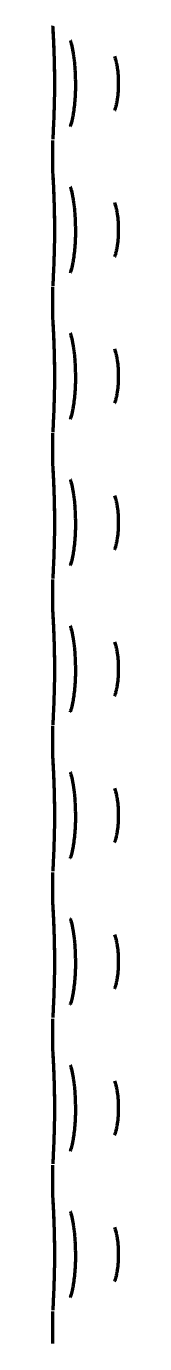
# Model space of a CAD drawing. Header units: inches. Extents: x -3055 to 7244, y 299 to 5591.
# Drawn here: x 5650.71 to 5652.29, y 2915.99 to 2947.49 of the extents above; entities that cross this region are included whole.
import ezdxf

# ---------------------------------------------------------------- set-up
doc = ezdxf.new("R2010")
doc.units = ezdxf.units.IN

msp = doc.modelspace()

# ---------------------------------------------------------------- linework, layer by layer
at = {"linetype": 'Continuous', "lineweight": 70}
for p, q in [((5650.712, 2944.762), (5650.712, 2943.992)), ((5650.714, 2944.81), (5650.713, 2944.79)), ((5650.713, 2943.96), (5650.724, 2943.788)), ((5650.731, 2943.643), (5650.736, 2943.512)), ((5650.712, 2941.262), (5650.712, 2940.492)), ((5650.714, 2941.31), (5650.713, 2941.29)), ((5650.712, 2937.762), (5650.712, 2936.992)), ((5650.714, 2937.81), (5650.713, 2937.79)), ((5650.712, 2934.262), (5650.712, 2933.492)), ((5650.714, 2934.31), (5650.713, 2934.29)), ((5650.712, 2930.762), (5650.712, 2929.992)), ((5650.714, 2930.81), (5650.713, 2930.79)), ((5650.714, 2927.31), (5650.713, 2927.29)), ((5650.712, 2927.262), (5650.712, 2926.492)), ((5650.712, 2923.762), (5650.712, 2922.992)), ((5650.714, 2923.81), (5650.713, 2923.79)), ((5650.712, 2920.262), (5650.712, 2919.492)), ((5650.714, 2920.31), (5650.713, 2920.29)), ((5650.712, 2916.762), (5650.712, 2915.992)), ((5650.714, 2916.81), (5650.713, 2916.79))]:
    msp.add_line(p, q, dxfattribs=at)
for points, knots in [([(5650.713, 2947.492), (5650.713, 2947.488), (5650.712, 2947.48), (5650.713, 2947.47), (5650.713, 2947.464), (5650.713, 2947.463), (5650.713, 2947.462), (5650.713, 2947.461), (5650.713, 2947.46), (5650.714, 2947.456), (5650.717, 2947.405), (5650.729, 2947.188), (5650.746, 2946.802), (5650.752, 2946.491), (5650.754, 2946.309)], [0, 0, 0, 0, 0.005452, 0.013653, 0.014988, 0.015852, 0.016811, 0.018403, 0.022098, 0.036366, 0.226706, 0.471117, 0.720365, 1, 1, 1, 1]), ([(5650.713, 2947.46), (5650.713, 2947.459), (5650.714, 2947.459), (5650.714, 2947.445), (5650.72, 2947.343), (5650.731, 2947.174), (5650.736, 2947.03), (5650.736, 2947.012)], [0, 0, 0, 0, 0.009366, 0.125992, 0.509132, 0.941773, 1, 1, 1, 1]), ([(5651.133, 2947.154), (5651.135, 2947.151), (5651.141, 2947.134), (5651.167, 2947.049), (5651.193, 2946.94), (5651.204, 2946.846), (5651.207, 2946.825)], [0, 0, 0, 0, 0.178169, 0.4765, 0.887764, 1, 1, 1, 1]), ([(5650.736, 2947.012), (5650.741, 2946.905), (5650.75, 2946.652), (5650.755, 2946.344), (5650.755, 2946.176), (5650.755, 2946.176)], [0, 0, 0, 0, 0.452434, 0.999955, 1, 1, 1, 1]), ([(5652.196, 2946.777), (5652.207, 2946.743), (5652.217, 2946.708), (5652.229, 2946.657), (5652.232, 2946.643), (5652.238, 2946.615), (5652.241, 2946.601), (5652.249, 2946.558), (5652.254, 2946.529), (5652.267, 2946.441), (5652.274, 2946.38), (5652.281, 2946.286), (5652.283, 2946.254), (5652.285, 2946.19), (5652.285, 2946.159), (5652.285, 2946.095), (5652.285, 2946.063), (5652.282, 2945.999), (5652.281, 2945.968), (5652.274, 2945.874), (5652.267, 2945.813), (5652.254, 2945.724), (5652.249, 2945.695), (5652.238, 2945.638), (5652.226, 2945.582), (5652.212, 2945.53), (5652.202, 2945.495), (5652.199, 2945.486), (5652.197, 2945.477)], [0, 0, 0, 0, 0.093555, 0.093555, 0.127476, 0.127476, 0.161398, 0.161398, 0.22924, 0.22924, 0.364925, 0.364925, 0.432768, 0.432768, 0.500611, 0.500611, 0.568453, 0.568453, 0.636296, 0.636296, 0.771981, 0.771981, 0.839824, 0.839824, 0.907666, 0.975509, 0.975509, 1, 1, 1, 1]), ([(5650.754, 2946.309), (5650.755, 2946.12), (5650.754, 2945.768), (5650.74, 2945.292), (5650.723, 2944.95), (5650.717, 2944.84), (5650.714, 2944.81)], [0, 0, 0, 0, 0.268394, 0.530216, 0.758686, 1, 1, 1, 1]), ([(5651.253, 2946.245), (5651.254, 2946.229), (5651.263, 2946.068), (5651.248, 2945.767), (5651.219, 2945.474), (5651.198, 2945.368), (5651.194, 2945.35)], [0, 0, 0, 0, 0.051676, 0.507762, 0.911768, 1, 1, 1, 1]), ([(5651.194, 2945.35), (5651.183, 2945.287), (5651.165, 2945.192), (5651.138, 2945.113), (5651.135, 2945.105), (5651.135, 2945.104)], [0, 0, 0, 0, 0.446092, 0.85264, 1, 1, 1, 1]), ([(5650.713, 2943.992), (5650.713, 2943.988), (5650.712, 2943.98), (5650.713, 2943.97), (5650.713, 2943.964), (5650.713, 2943.963), (5650.713, 2943.962), (5650.713, 2943.961), (5650.713, 2943.96), (5650.714, 2943.956), (5650.717, 2943.905), (5650.729, 2943.688), (5650.746, 2943.302), (5650.752, 2942.991), (5650.754, 2942.809)], [0, 0, 0, 0, 0.005451, 0.013653, 0.014988, 0.015852, 0.016811, 0.018403, 0.022098, 0.036367, 0.226732, 0.471142, 0.720391, 1, 1, 1, 1]), ([(5650.736, 2943.512), (5650.741, 2943.405), (5650.75, 2943.152), (5650.755, 2942.844), (5650.755, 2942.676), (5650.755, 2942.676)], [0, 0, 0, 0, 0.452431, 0.999953, 1, 1, 1, 1]), ([(5651.133, 2943.654), (5651.135, 2943.651), (5651.141, 2943.634), (5651.167, 2943.549), (5651.193, 2943.44), (5651.204, 2943.346), (5651.207, 2943.325)], [0, 0, 0, 0, 0.178169, 0.4765, 0.887764, 1, 1, 1, 1]), ([(5652.196, 2943.277), (5652.207, 2943.243), (5652.217, 2943.208), (5652.229, 2943.157), (5652.232, 2943.143), (5652.238, 2943.115), (5652.241, 2943.101), (5652.249, 2943.058), (5652.254, 2943.029), (5652.267, 2942.941), (5652.274, 2942.88), (5652.281, 2942.786), (5652.283, 2942.754), (5652.285, 2942.69), (5652.285, 2942.659), (5652.285, 2942.595), (5652.285, 2942.563), (5652.282, 2942.499), (5652.281, 2942.468), (5652.274, 2942.374), (5652.267, 2942.313), (5652.254, 2942.224), (5652.249, 2942.195), (5652.238, 2942.138), (5652.226, 2942.082), (5652.212, 2942.03), (5652.202, 2941.995), (5652.199, 2941.986), (5652.197, 2941.977)], [0, 0, 0, 0, 0.093555, 0.093555, 0.127476, 0.127476, 0.161398, 0.161398, 0.22924, 0.22924, 0.364925, 0.364925, 0.432768, 0.432768, 0.500611, 0.500611, 0.568453, 0.568453, 0.636296, 0.636296, 0.771981, 0.771981, 0.839824, 0.839824, 0.907666, 0.975509, 0.975509, 1, 1, 1, 1]), ([(5650.754, 2942.809), (5650.755, 2942.62), (5650.754, 2942.268), (5650.74, 2941.792), (5650.723, 2941.45), (5650.717, 2941.34), (5650.714, 2941.31)], [0, 0, 0, 0, 0.268394, 0.530216, 0.758686, 1, 1, 1, 1]), ([(5651.253, 2942.745), (5651.254, 2942.729), (5651.263, 2942.568), (5651.248, 2942.267), (5651.219, 2941.974), (5651.198, 2941.868), (5651.194, 2941.85)], [0, 0, 0, 0, 0.051676, 0.507762, 0.911768, 1, 1, 1, 1]), ([(5651.194, 2941.85), (5651.183, 2941.787), (5651.165, 2941.692), (5651.138, 2941.613), (5651.135, 2941.605), (5651.135, 2941.604)], [0, 0, 0, 0, 0.446092, 0.85264, 1, 1, 1, 1]), ([(5650.713, 2940.492), (5650.713, 2940.488), (5650.712, 2940.48), (5650.713, 2940.47), (5650.713, 2940.464), (5650.713, 2940.463), (5650.713, 2940.462), (5650.713, 2940.461), (5650.713, 2940.46), (5650.714, 2940.456), (5650.717, 2940.405), (5650.729, 2940.188), (5650.746, 2939.802), (5650.752, 2939.491), (5650.754, 2939.309)], [0, 0, 0, 0, 0.005452, 0.013653, 0.014988, 0.015852, 0.016811, 0.018403, 0.022098, 0.036367, 0.226718, 0.471129, 0.720377, 1, 1, 1, 1]), ([(5650.713, 2940.46), (5650.713, 2940.459), (5650.714, 2940.459), (5650.714, 2940.445), (5650.72, 2940.343), (5650.731, 2940.174), (5650.736, 2940.03), (5650.736, 2940.012)], [0, 0, 0, 0, 0.009366, 0.125992, 0.509131, 0.941772, 1, 1, 1, 1]), ([(5650.736, 2940.012), (5650.741, 2939.905), (5650.75, 2939.652), (5650.755, 2939.344), (5650.755, 2939.176), (5650.755, 2939.176)], [0, 0, 0, 0, 0.452434, 0.999955, 1, 1, 1, 1]), ([(5651.133, 2940.154), (5651.135, 2940.151), (5651.141, 2940.134), (5651.167, 2940.049), (5651.193, 2939.94), (5651.204, 2939.846), (5651.207, 2939.825)], [0, 0, 0, 0, 0.178169, 0.4765, 0.887764, 1, 1, 1, 1]), ([(5652.196, 2939.777), (5652.207, 2939.743), (5652.217, 2939.708), (5652.229, 2939.657), (5652.232, 2939.643), (5652.238, 2939.615), (5652.241, 2939.601), (5652.249, 2939.558), (5652.254, 2939.529), (5652.267, 2939.441), (5652.274, 2939.38), (5652.281, 2939.286), (5652.283, 2939.254), (5652.285, 2939.19), (5652.285, 2939.159), (5652.285, 2939.095), (5652.285, 2939.063), (5652.282, 2938.999), (5652.281, 2938.968), (5652.274, 2938.874), (5652.267, 2938.813), (5652.254, 2938.724), (5652.249, 2938.695), (5652.238, 2938.638), (5652.226, 2938.582), (5652.212, 2938.53), (5652.202, 2938.495), (5652.199, 2938.486), (5652.197, 2938.477)], [0, 0, 0, 0, 0.093555, 0.093555, 0.127476, 0.127476, 0.161398, 0.161398, 0.22924, 0.22924, 0.364925, 0.364925, 0.432768, 0.432768, 0.500611, 0.500611, 0.568453, 0.568453, 0.636296, 0.636296, 0.771981, 0.771981, 0.839824, 0.839824, 0.907666, 0.975509, 0.975509, 1, 1, 1, 1]), ([(5650.754, 2939.309), (5650.755, 2939.12), (5650.754, 2938.768), (5650.74, 2938.292), (5650.723, 2937.95), (5650.717, 2937.84), (5650.714, 2937.81)], [0, 0, 0, 0, 0.268394, 0.530216, 0.758686, 1, 1, 1, 1]), ([(5651.253, 2939.245), (5651.254, 2939.229), (5651.263, 2939.068), (5651.248, 2938.767), (5651.219, 2938.474), (5651.198, 2938.368), (5651.194, 2938.35)], [0, 0, 0, 0, 0.051676, 0.507762, 0.911768, 1, 1, 1, 1]), ([(5651.194, 2938.35), (5651.183, 2938.287), (5651.165, 2938.192), (5651.138, 2938.113), (5651.135, 2938.105), (5651.135, 2938.104)], [0, 0, 0, 0, 0.446092, 0.85264, 1, 1, 1, 1]), ([(5650.713, 2936.992), (5650.713, 2936.988), (5650.712, 2936.98), (5650.713, 2936.97), (5650.713, 2936.964), (5650.713, 2936.963), (5650.713, 2936.962), (5650.713, 2936.961), (5650.713, 2936.96), (5650.714, 2936.956), (5650.717, 2936.905), (5650.729, 2936.688), (5650.746, 2936.302), (5650.752, 2935.991), (5650.754, 2935.809)], [0, 0, 0, 0, 0.005452, 0.013653, 0.014988, 0.015852, 0.016811, 0.018403, 0.022098, 0.036366, 0.226708, 0.471119, 0.720367, 1, 1, 1, 1]), ([(5650.713, 2936.96), (5650.713, 2936.959), (5650.714, 2936.959), (5650.714, 2936.945), (5650.72, 2936.843), (5650.731, 2936.674), (5650.736, 2936.53), (5650.736, 2936.512)], [0, 0, 0, 0, 0.009366, 0.125992, 0.509132, 0.941773, 1, 1, 1, 1]), ([(5650.736, 2936.512), (5650.741, 2936.405), (5650.75, 2936.152), (5650.755, 2935.844), (5650.755, 2935.676), (5650.755, 2935.676)], [0, 0, 0, 0, 0.452434, 0.999955, 1, 1, 1, 1]), ([(5651.133, 2936.654), (5651.135, 2936.651), (5651.141, 2936.634), (5651.167, 2936.549), (5651.193, 2936.44), (5651.204, 2936.346), (5651.207, 2936.325)], [0, 0, 0, 0, 0.178169, 0.4765, 0.887764, 1, 1, 1, 1]), ([(5652.196, 2936.277), (5652.207, 2936.243), (5652.217, 2936.208), (5652.229, 2936.157), (5652.232, 2936.143), (5652.238, 2936.115), (5652.241, 2936.101), (5652.249, 2936.058), (5652.254, 2936.029), (5652.267, 2935.941), (5652.274, 2935.88), (5652.281, 2935.786), (5652.283, 2935.754), (5652.285, 2935.69), (5652.285, 2935.659), (5652.285, 2935.595), (5652.285, 2935.563), (5652.282, 2935.499), (5652.281, 2935.468), (5652.274, 2935.374), (5652.267, 2935.313), (5652.254, 2935.224), (5652.249, 2935.195), (5652.238, 2935.138), (5652.226, 2935.082), (5652.212, 2935.03), (5652.202, 2934.995), (5652.199, 2934.986), (5652.197, 2934.977)], [0, 0, 0, 0, 0.093555, 0.093555, 0.127476, 0.127476, 0.161398, 0.161398, 0.22924, 0.22924, 0.364925, 0.364925, 0.432768, 0.432768, 0.500611, 0.500611, 0.568453, 0.568453, 0.636296, 0.636296, 0.771981, 0.771981, 0.839824, 0.839824, 0.907666, 0.975509, 0.975509, 1, 1, 1, 1]), ([(5650.754, 2935.809), (5650.755, 2935.62), (5650.754, 2935.268), (5650.74, 2934.792), (5650.723, 2934.45), (5650.717, 2934.34), (5650.714, 2934.31)], [0, 0, 0, 0, 0.268394, 0.530216, 0.758686, 1, 1, 1, 1]), ([(5651.253, 2935.745), (5651.254, 2935.729), (5651.263, 2935.568), (5651.248, 2935.267), (5651.219, 2934.974), (5651.198, 2934.868), (5651.194, 2934.85)], [0, 0, 0, 0, 0.051676, 0.507762, 0.911768, 1, 1, 1, 1]), ([(5651.194, 2934.85), (5651.183, 2934.787), (5651.165, 2934.692), (5651.138, 2934.613), (5651.135, 2934.605), (5651.135, 2934.604)], [0, 0, 0, 0, 0.446092, 0.85264, 1, 1, 1, 1]), ([(5650.713, 2933.492), (5650.713, 2933.488), (5650.712, 2933.48), (5650.713, 2933.47), (5650.713, 2933.464), (5650.713, 2933.463), (5650.713, 2933.462), (5650.713, 2933.461), (5650.713, 2933.46), (5650.714, 2933.456), (5650.717, 2933.405), (5650.729, 2933.188), (5650.746, 2932.802), (5650.752, 2932.491), (5650.754, 2932.309)], [0, 0, 0, 0, 0.005451, 0.013653, 0.014988, 0.015852, 0.016811, 0.018403, 0.022098, 0.036367, 0.226729, 0.471139, 0.720389, 1, 1, 1, 1]), ([(5650.713, 2933.46), (5650.713, 2933.459), (5650.714, 2933.459), (5650.714, 2933.445), (5650.72, 2933.343), (5650.731, 2933.174), (5650.736, 2933.03), (5650.736, 2933.012)], [0, 0, 0, 0, 0.009366, 0.125991, 0.50913, 0.941771, 1, 1, 1, 1]), ([(5650.736, 2933.012), (5650.741, 2932.905), (5650.75, 2932.652), (5650.755, 2932.344), (5650.755, 2932.176), (5650.755, 2932.176)], [0, 0, 0, 0, 0.452432, 0.999953, 1, 1, 1, 1]), ([(5651.133, 2933.154), (5651.135, 2933.151), (5651.141, 2933.134), (5651.167, 2933.049), (5651.193, 2932.94), (5651.204, 2932.846), (5651.207, 2932.825)], [0, 0, 0, 0, 0.178169, 0.4765, 0.887764, 1, 1, 1, 1]), ([(5652.196, 2932.777), (5652.207, 2932.743), (5652.217, 2932.708), (5652.229, 2932.657), (5652.232, 2932.643), (5652.238, 2932.615), (5652.241, 2932.601), (5652.249, 2932.558), (5652.254, 2932.529), (5652.267, 2932.441), (5652.274, 2932.38), (5652.281, 2932.286), (5652.283, 2932.254), (5652.285, 2932.19), (5652.285, 2932.159), (5652.285, 2932.095), (5652.285, 2932.063), (5652.282, 2931.999), (5652.281, 2931.968), (5652.274, 2931.874), (5652.267, 2931.813), (5652.254, 2931.724), (5652.249, 2931.695), (5652.238, 2931.638), (5652.226, 2931.582), (5652.212, 2931.53), (5652.202, 2931.495), (5652.199, 2931.486), (5652.197, 2931.477)], [0, 0, 0, 0, 0.093555, 0.093555, 0.127476, 0.127476, 0.161398, 0.161398, 0.22924, 0.22924, 0.364925, 0.364925, 0.432768, 0.432768, 0.500611, 0.500611, 0.568453, 0.568453, 0.636296, 0.636296, 0.771981, 0.771981, 0.839824, 0.839824, 0.907666, 0.975509, 0.975509, 1, 1, 1, 1]), ([(5650.754, 2932.309), (5650.755, 2932.12), (5650.754, 2931.768), (5650.74, 2931.292), (5650.723, 2930.95), (5650.717, 2930.84), (5650.714, 2930.81)], [0, 0, 0, 0, 0.268394, 0.530216, 0.758686, 1, 1, 1, 1]), ([(5651.253, 2932.245), (5651.254, 2932.229), (5651.263, 2932.068), (5651.248, 2931.767), (5651.219, 2931.474), (5651.198, 2931.368), (5651.194, 2931.35)], [0, 0, 0, 0, 0.051676, 0.507762, 0.911768, 1, 1, 1, 1]), ([(5651.194, 2931.35), (5651.183, 2931.287), (5651.165, 2931.192), (5651.138, 2931.113), (5651.135, 2931.105), (5651.135, 2931.104)], [0, 0, 0, 0, 0.446092, 0.85264, 1, 1, 1, 1]), ([(5650.713, 2929.992), (5650.713, 2929.988), (5650.712, 2929.98), (5650.713, 2929.97), (5650.713, 2929.964), (5650.713, 2929.963), (5650.713, 2929.962), (5650.713, 2929.961), (5650.713, 2929.96), (5650.714, 2929.956), (5650.717, 2929.905), (5650.729, 2929.688), (5650.746, 2929.302), (5650.752, 2928.991), (5650.754, 2928.809)], [0, 0, 0, 0, 0.005452, 0.013653, 0.014988, 0.015852, 0.016811, 0.018403, 0.022098, 0.036366, 0.226711, 0.471122, 0.720371, 1, 1, 1, 1]), ([(5650.713, 2929.96), (5650.713, 2929.959), (5650.714, 2929.959), (5650.714, 2929.945), (5650.72, 2929.843), (5650.731, 2929.674), (5650.736, 2929.53), (5650.736, 2929.512)], [0, 0, 0, 0, 0.009366, 0.125992, 0.509132, 0.941774, 1, 1, 1, 1]), ([(5650.736, 2929.512), (5650.741, 2929.405), (5650.75, 2929.152), (5650.755, 2928.844), (5650.755, 2928.676), (5650.755, 2928.676)], [0, 0, 0, 0, 0.452435, 0.999956, 1, 1, 1, 1]), ([(5651.133, 2929.654), (5651.135, 2929.651), (5651.141, 2929.634), (5651.167, 2929.549), (5651.193, 2929.44), (5651.204, 2929.346), (5651.207, 2929.325)], [0, 0, 0, 0, 0.178169, 0.4765, 0.887764, 1, 1, 1, 1]), ([(5652.196, 2929.277), (5652.207, 2929.243), (5652.217, 2929.208), (5652.229, 2929.157), (5652.232, 2929.143), (5652.238, 2929.115), (5652.241, 2929.101), (5652.249, 2929.058), (5652.254, 2929.029), (5652.267, 2928.941), (5652.274, 2928.88), (5652.281, 2928.786), (5652.283, 2928.754), (5652.285, 2928.69), (5652.285, 2928.659), (5652.285, 2928.595), (5652.285, 2928.563), (5652.282, 2928.499), (5652.281, 2928.468), (5652.274, 2928.374), (5652.267, 2928.313), (5652.254, 2928.224), (5652.249, 2928.195), (5652.238, 2928.138), (5652.226, 2928.082), (5652.212, 2928.03), (5652.202, 2927.995), (5652.199, 2927.986), (5652.197, 2927.977)], [0, 0, 0, 0, 0.093555, 0.093555, 0.127476, 0.127476, 0.161398, 0.161398, 0.22924, 0.22924, 0.364925, 0.364925, 0.432768, 0.432768, 0.500611, 0.500611, 0.568453, 0.568453, 0.636296, 0.636296, 0.771981, 0.771981, 0.839824, 0.839824, 0.907666, 0.975509, 0.975509, 1, 1, 1, 1]), ([(5650.754, 2928.809), (5650.755, 2928.62), (5650.754, 2928.268), (5650.74, 2927.792), (5650.723, 2927.45), (5650.717, 2927.34), (5650.714, 2927.31)], [0, 0, 0, 0, 0.268394, 0.530216, 0.758686, 1, 1, 1, 1]), ([(5651.253, 2928.745), (5651.254, 2928.729), (5651.263, 2928.568), (5651.248, 2928.267), (5651.219, 2927.974), (5651.198, 2927.868), (5651.194, 2927.85)], [0, 0, 0, 0, 0.051676, 0.507762, 0.911768, 1, 1, 1, 1]), ([(5651.194, 2927.85), (5651.183, 2927.787), (5651.165, 2927.692), (5651.138, 2927.613), (5651.135, 2927.605), (5651.135, 2927.604)], [0, 0, 0, 0, 0.446092, 0.85264, 1, 1, 1, 1]), ([(5650.713, 2926.492), (5650.713, 2926.488), (5650.712, 2926.48), (5650.713, 2926.47), (5650.713, 2926.464), (5650.713, 2926.463), (5650.713, 2926.462), (5650.713, 2926.461), (5650.713, 2926.46), (5650.714, 2926.456), (5650.717, 2926.405), (5650.729, 2926.188), (5650.746, 2925.802), (5650.752, 2925.491), (5650.754, 2925.309)], [0, 0, 0, 0, 0.005451, 0.013653, 0.014988, 0.015852, 0.016811, 0.018403, 0.022098, 0.036368, 0.226747, 0.471156, 0.720407, 1, 1, 1, 1]), ([(5650.713, 2926.46), (5650.713, 2926.459), (5650.714, 2926.459), (5650.714, 2926.445), (5650.72, 2926.343), (5650.731, 2926.174), (5650.736, 2926.03), (5650.736, 2926.012)], [0, 0, 0, 0, 0.009366, 0.125992, 0.509132, 0.941773, 1, 1, 1, 1]), ([(5651.133, 2926.154), (5651.135, 2926.151), (5651.141, 2926.134), (5651.167, 2926.049), (5651.193, 2925.94), (5651.204, 2925.846), (5651.207, 2925.825)], [0, 0, 0, 0, 0.178169, 0.4765, 0.887764, 1, 1, 1, 1]), ([(5650.736, 2926.012), (5650.741, 2925.905), (5650.75, 2925.652), (5650.755, 2925.344), (5650.755, 2925.176), (5650.755, 2925.176)], [0, 0, 0, 0, 0.452434, 0.999955, 1, 1, 1, 1]), ([(5652.196, 2925.777), (5652.207, 2925.743), (5652.217, 2925.708), (5652.229, 2925.657), (5652.232, 2925.643), (5652.238, 2925.615), (5652.241, 2925.601), (5652.249, 2925.558), (5652.254, 2925.529), (5652.267, 2925.441), (5652.274, 2925.38), (5652.281, 2925.286), (5652.283, 2925.254), (5652.285, 2925.19), (5652.285, 2925.159), (5652.285, 2925.095), (5652.285, 2925.063), (5652.282, 2924.999), (5652.281, 2924.968), (5652.274, 2924.874), (5652.267, 2924.813), (5652.254, 2924.724), (5652.249, 2924.695), (5652.238, 2924.638), (5652.226, 2924.582), (5652.212, 2924.53), (5652.202, 2924.495), (5652.199, 2924.486), (5652.197, 2924.477)], [0, 0, 0, 0, 0.093555, 0.093555, 0.127476, 0.127476, 0.161398, 0.161398, 0.22924, 0.22924, 0.364925, 0.364925, 0.432768, 0.432768, 0.500611, 0.500611, 0.568453, 0.568453, 0.636296, 0.636296, 0.771981, 0.771981, 0.839824, 0.839824, 0.907666, 0.975509, 0.975509, 1, 1, 1, 1]), ([(5650.754, 2925.309), (5650.755, 2925.12), (5650.754, 2924.768), (5650.74, 2924.292), (5650.723, 2923.95), (5650.717, 2923.84), (5650.714, 2923.81)], [0, 0, 0, 0, 0.268394, 0.530216, 0.758686, 1, 1, 1, 1]), ([(5651.253, 2925.245), (5651.254, 2925.229), (5651.263, 2925.068), (5651.248, 2924.767), (5651.219, 2924.474), (5651.198, 2924.368), (5651.194, 2924.35)], [0, 0, 0, 0, 0.051676, 0.507762, 0.911768, 1, 1, 1, 1]), ([(5651.194, 2924.35), (5651.183, 2924.287), (5651.165, 2924.192), (5651.138, 2924.113), (5651.135, 2924.105), (5651.135, 2924.104)], [0, 0, 0, 0, 0.446092, 0.85264, 1, 1, 1, 1]), ([(5650.713, 2922.992), (5650.713, 2922.988), (5650.712, 2922.98), (5650.713, 2922.97), (5650.713, 2922.964), (5650.713, 2922.963), (5650.713, 2922.962), (5650.713, 2922.961), (5650.713, 2922.96), (5650.714, 2922.956), (5650.717, 2922.905), (5650.729, 2922.688), (5650.746, 2922.302), (5650.752, 2921.991), (5650.754, 2921.809)], [0, 0, 0, 0, 0.005452, 0.013653, 0.014988, 0.015852, 0.016811, 0.018403, 0.022098, 0.036367, 0.226718, 0.471129, 0.720378, 1, 1, 1, 1]), ([(5650.713, 2922.96), (5650.713, 2922.959), (5650.714, 2922.959), (5650.714, 2922.945), (5650.72, 2922.843), (5650.731, 2922.674), (5650.736, 2922.53), (5650.736, 2922.512)], [0, 0, 0, 0, 0.009366, 0.125991, 0.50913, 0.941771, 1, 1, 1, 1]), ([(5651.133, 2922.654), (5651.135, 2922.651), (5651.141, 2922.634), (5651.167, 2922.549), (5651.193, 2922.44), (5651.204, 2922.346), (5651.207, 2922.325)], [0, 0, 0, 0, 0.178169, 0.4765, 0.887764, 1, 1, 1, 1]), ([(5650.736, 2922.512), (5650.741, 2922.405), (5650.75, 2922.152), (5650.755, 2921.844), (5650.755, 2921.676), (5650.755, 2921.676)], [0, 0, 0, 0, 0.452432, 0.999953, 1, 1, 1, 1]), ([(5652.196, 2922.277), (5652.207, 2922.243), (5652.217, 2922.208), (5652.229, 2922.157), (5652.232, 2922.143), (5652.238, 2922.115), (5652.241, 2922.101), (5652.249, 2922.058), (5652.254, 2922.029), (5652.267, 2921.941), (5652.274, 2921.88), (5652.281, 2921.786), (5652.283, 2921.754), (5652.285, 2921.69), (5652.285, 2921.659), (5652.285, 2921.595), (5652.285, 2921.563), (5652.282, 2921.499), (5652.281, 2921.468), (5652.274, 2921.374), (5652.267, 2921.313), (5652.254, 2921.224), (5652.249, 2921.195), (5652.238, 2921.138), (5652.226, 2921.082), (5652.212, 2921.03), (5652.202, 2920.995), (5652.199, 2920.986), (5652.197, 2920.977)], [0, 0, 0, 0, 0.093555, 0.093555, 0.127476, 0.127476, 0.161398, 0.161398, 0.22924, 0.22924, 0.364925, 0.364925, 0.432768, 0.432768, 0.500611, 0.500611, 0.568453, 0.568453, 0.636296, 0.636296, 0.771981, 0.771981, 0.839824, 0.839824, 0.907666, 0.975509, 0.975509, 1, 1, 1, 1]), ([(5650.754, 2921.809), (5650.755, 2921.62), (5650.754, 2921.268), (5650.74, 2920.792), (5650.723, 2920.45), (5650.717, 2920.34), (5650.714, 2920.31)], [0, 0, 0, 0, 0.268394, 0.530216, 0.758686, 1, 1, 1, 1]), ([(5651.253, 2921.745), (5651.254, 2921.729), (5651.263, 2921.568), (5651.248, 2921.267), (5651.219, 2920.974), (5651.198, 2920.868), (5651.194, 2920.85)], [0, 0, 0, 0, 0.051676, 0.507762, 0.911768, 1, 1, 1, 1]), ([(5651.194, 2920.85), (5651.183, 2920.787), (5651.165, 2920.692), (5651.138, 2920.613), (5651.135, 2920.605), (5651.135, 2920.604)], [0, 0, 0, 0, 0.446092, 0.85264, 1, 1, 1, 1]), ([(5650.713, 2919.492), (5650.713, 2919.488), (5650.712, 2919.48), (5650.713, 2919.47), (5650.713, 2919.464), (5650.713, 2919.463), (5650.713, 2919.462), (5650.713, 2919.461), (5650.713, 2919.46), (5650.714, 2919.456), (5650.717, 2919.405), (5650.729, 2919.188), (5650.746, 2918.802), (5650.752, 2918.491), (5650.754, 2918.309)], [0, 0, 0, 0, 0.005451, 0.013653, 0.014988, 0.015852, 0.016811, 0.018403, 0.022098, 0.036368, 0.226747, 0.471156, 0.720407, 1, 1, 1, 1]), ([(5650.713, 2919.46), (5650.713, 2919.459), (5650.714, 2919.459), (5650.714, 2919.445), (5650.72, 2919.343), (5650.731, 2919.174), (5650.736, 2919.03), (5650.736, 2919.012)], [0, 0, 0, 0, 0.009366, 0.125992, 0.509133, 0.941774, 1, 1, 1, 1]), ([(5651.133, 2919.154), (5651.135, 2919.151), (5651.141, 2919.134), (5651.167, 2919.049), (5651.193, 2918.94), (5651.204, 2918.846), (5651.207, 2918.825)], [0, 0, 0, 0, 0.178169, 0.4765, 0.887764, 1, 1, 1, 1]), ([(5650.736, 2919.012), (5650.741, 2918.905), (5650.75, 2918.652), (5650.755, 2918.344), (5650.755, 2918.176), (5650.755, 2918.176)], [0, 0, 0, 0, 0.452436, 0.999956, 1, 1, 1, 1]), ([(5652.196, 2918.777), (5652.207, 2918.743), (5652.217, 2918.708), (5652.229, 2918.657), (5652.232, 2918.643), (5652.238, 2918.615), (5652.241, 2918.601), (5652.249, 2918.558), (5652.254, 2918.529), (5652.267, 2918.441), (5652.274, 2918.38), (5652.281, 2918.286), (5652.283, 2918.254), (5652.285, 2918.19), (5652.285, 2918.159), (5652.285, 2918.095), (5652.285, 2918.063), (5652.282, 2917.999), (5652.281, 2917.968), (5652.274, 2917.874), (5652.267, 2917.813), (5652.254, 2917.724), (5652.249, 2917.695), (5652.238, 2917.638), (5652.226, 2917.582), (5652.212, 2917.53), (5652.202, 2917.495), (5652.199, 2917.486), (5652.197, 2917.477)], [0, 0, 0, 0, 0.093555, 0.093555, 0.127476, 0.127476, 0.161398, 0.161398, 0.22924, 0.22924, 0.364925, 0.364925, 0.432768, 0.432768, 0.500611, 0.500611, 0.568453, 0.568453, 0.636296, 0.636296, 0.771981, 0.771981, 0.839824, 0.839824, 0.907666, 0.975509, 0.975509, 1, 1, 1, 1]), ([(5650.754, 2918.309), (5650.755, 2918.12), (5650.754, 2917.768), (5650.74, 2917.292), (5650.723, 2916.95), (5650.717, 2916.84), (5650.714, 2916.81)], [0, 0, 0, 0, 0.268394, 0.530216, 0.758686, 1, 1, 1, 1]), ([(5651.253, 2918.245), (5651.254, 2918.229), (5651.263, 2918.068), (5651.248, 2917.767), (5651.219, 2917.474), (5651.198, 2917.368), (5651.194, 2917.35)], [0, 0, 0, 0, 0.051676, 0.507762, 0.911768, 1, 1, 1, 1]), ([(5651.194, 2917.35), (5651.183, 2917.287), (5651.165, 2917.192), (5651.138, 2917.113), (5651.135, 2917.105), (5651.135, 2917.104)], [0, 0, 0, 0, 0.446092, 0.85264, 1, 1, 1, 1])]:
    msp.add_open_spline(points, degree=3, knots=knots, dxfattribs=at)
for points, degree in [([(5651.207, 2946.825), (5651.248, 2946.58), (5651.253, 2946.258)], 2), ([(5651.253, 2946.258), (5651.253, 2946.245)], 1), ([(5651.207, 2943.325), (5651.248, 2943.08), (5651.253, 2942.758)], 2), ([(5651.253, 2942.758), (5651.253, 2942.745)], 1), ([(5651.207, 2939.825), (5651.248, 2939.58), (5651.253, 2939.258)], 2), ([(5651.253, 2939.258), (5651.253, 2939.245)], 1), ([(5651.207, 2936.325), (5651.248, 2936.08), (5651.253, 2935.758)], 2), ([(5651.253, 2935.758), (5651.253, 2935.745)], 1), ([(5651.207, 2932.825), (5651.248, 2932.58), (5651.253, 2932.258)], 2), ([(5651.253, 2932.258), (5651.253, 2932.245)], 1), ([(5651.207, 2929.325), (5651.248, 2929.08), (5651.253, 2928.758)], 2), ([(5651.253, 2928.758), (5651.253, 2928.745)], 1), ([(5651.207, 2925.825), (5651.248, 2925.58), (5651.253, 2925.258)], 2), ([(5651.253, 2925.258), (5651.253, 2925.245)], 1), ([(5651.207, 2922.325), (5651.248, 2922.08), (5651.253, 2921.758)], 2), ([(5651.253, 2921.758), (5651.253, 2921.745)], 1), ([(5651.207, 2918.825), (5651.248, 2918.58), (5651.253, 2918.258)], 2), ([(5651.253, 2918.258), (5651.253, 2918.245)], 1)]:
    msp.add_open_spline(points, degree=degree, dxfattribs=at)

doc.saveas('drawing.dxf')
